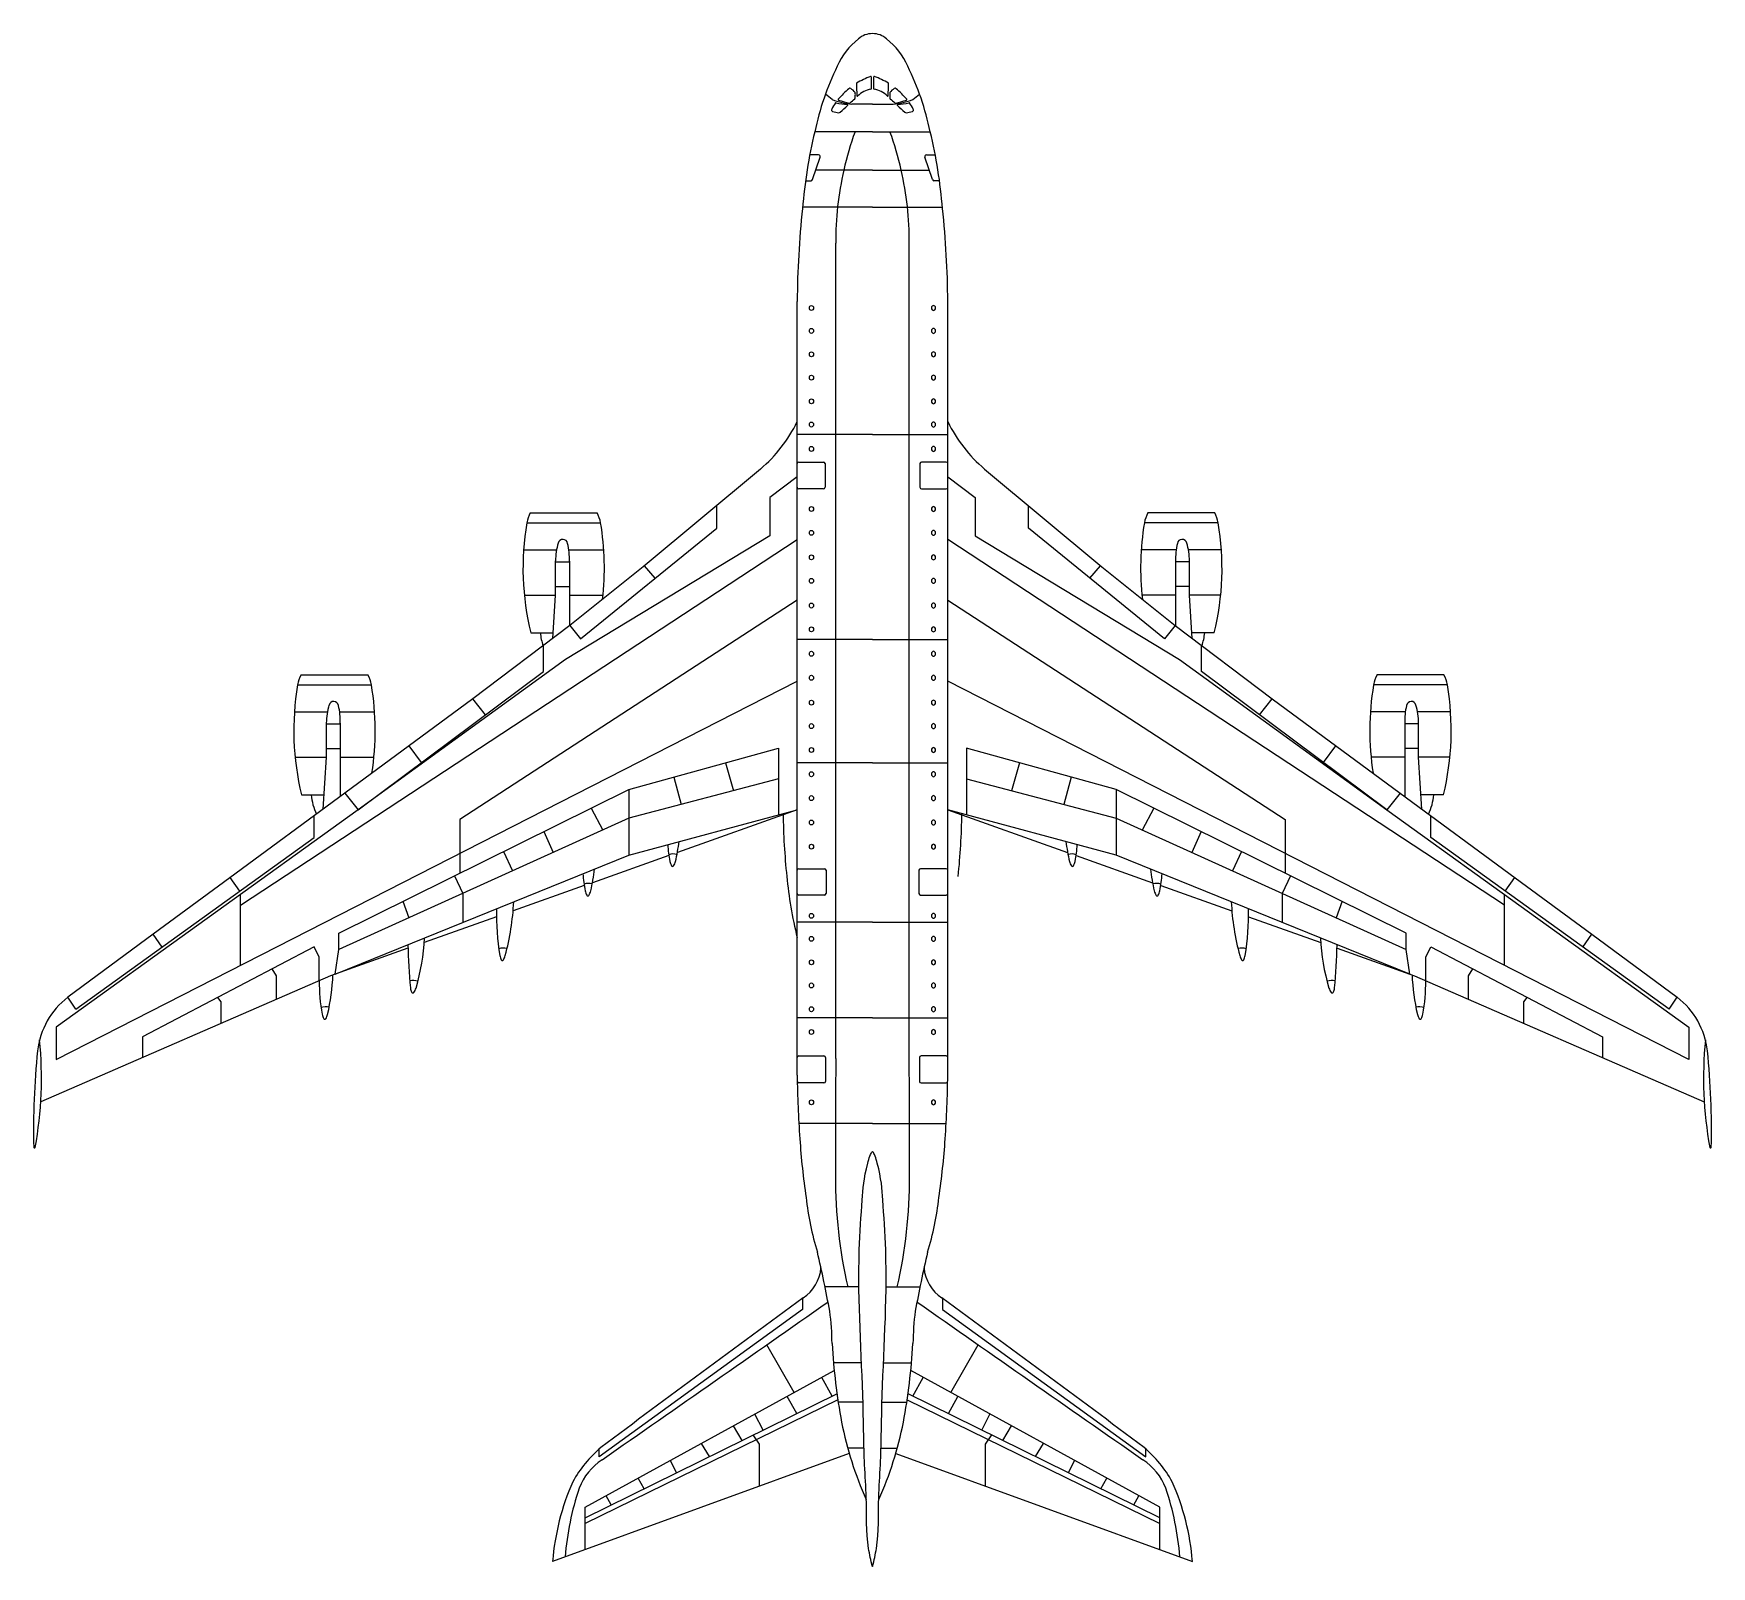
# Model space of a CAD drawing. Header units: inches. Extents: x -22409501 to -22329594, y -23012337 to -22939362.
import ezdxf

# ---------------------------------------------------------------- set-up
doc = ezdxf.new("R2010")
doc.units = ezdxf.units.IN
doc.header["$MEASUREMENT"] = 0
doc.layers.add('freecads.com', color=7, linetype='Continuous')

msp = doc.modelspace()

# ---------------------------------------------------------------- linework, layer by layer
at = {"layer": 'freecads.com'}
for p, q in [((-22371473, -22942499), (-22371788, -22942247)), ((-22367622, -22942499), (-22367307, -22942247)), ((-22369548, -22942721), (-22370528, -22942721)), ((-22369548, -22942721), (-22369548, -22942721)), ((-22369548, -22942721), (-22368567, -22942721)), ((-22369548, -22942721), (-22369548, -22942721)), ((-22369548, -22944040), (-22372298, -22944040)), ((-22369548, -22944040), (-22366797, -22944040)), ((-22372113, -22945142), (-22372536, -22945142)), ((-22372404, -22946315), (-22372042, -22945242)), ((-22366692, -22946315), (-22367054, -22945242)), ((-22366982, -22945142), (-22366559, -22945142)), ((-22369548, -22945862), (-22372251, -22945862)), ((-22369548, -22945862), (-22366844, -22945862)), ((-22372738, -22946366), (-22372476, -22946366)), ((-22366357, -22946366), (-22366620, -22946366)), ((-22369548, -22947632), (-22372877, -22947632)), ((-22369548, -22947632), (-22366218, -22947632)), ((-22371293, -22988152), (-22371293, -22949343)), ((-22367802, -22988152), (-22367802, -22949343)), ((-22373134, -22988955), (-22373134, -22952122)), ((-22365961, -22988955), (-22365961, -22952122)), ((-22369548, -22958445), (-22373134, -22958445)), ((-22369548, -22958445), (-22365961, -22958445)), ((-22373058, -22959761), (-22371882, -22959761)), ((-22371806, -22959837), (-22371806, -22960960)), ((-22367289, -22959837), (-22367289, -22960960)), ((-22366037, -22959761), (-22367213, -22959761)), ((-22374886, -22960092), (-22380464, -22964753)), ((-22373134, -22960471), (-22374433, -22961456)), ((-22365961, -22960471), (-22364662, -22961456)), ((-22364209, -22960092), (-22358631, -22964753)), ((-22374433, -22961456), (-22374433, -22963280)), ((-22371882, -22961036), (-22373058, -22961036)), ((-22367213, -22961036), (-22366037, -22961036)), ((-22364662, -22961456), (-22364662, -22963280)), ((-22385847, -22962178), (-22382645, -22962178)), ((-22376969, -22962909), (-22376969, -22961832)), ((-22362126, -22962909), (-22362126, -22961832)), ((-22353248, -22962178), (-22356450, -22962178)), ((-22386012, -22962655), (-22382497, -22962655)), ((-22383460, -22968171), (-22376969, -22962909)), ((-22355635, -22968171), (-22362126, -22962909)), ((-22353083, -22962655), (-22356599, -22962655)), ((-22399645, -22980860), (-22373134, -22963447)), ((-22374433, -22963280), (-22384171, -22969168)), ((-22339451, -22980860), (-22365961, -22963447)), ((-22364662, -22963280), (-22354924, -22969168)), ((-22386164, -22963942), (-22384595, -22963942)), ((-22384644, -22966102), (-22384644, -22964465)), ((-22384644, -22964510), (-22383984, -22964510)), ((-22384009, -22963942), (-22382345, -22963942)), ((-22383984, -22964481), (-22383984, -22967561)), ((-22379904, -22965289), (-22380398, -22964697)), ((-22359191, -22965289), (-22358697, -22964697)), ((-22355086, -22963942), (-22356750, -22963942)), ((-22355111, -22964481), (-22355111, -22967561)), ((-22354451, -22964510), (-22355111, -22964510)), ((-22352932, -22963942), (-22354500, -22963942)), ((-22354451, -22966102), (-22354451, -22964465)), ((-22380464, -22964753), (-22383967, -22967549)), ((-22358631, -22964753), (-22355128, -22967549)), ((-22386130, -22966102), (-22384644, -22966102)), ((-22384774, -22968158), (-22384644, -22966102)), ((-22384644, -22965686), (-22383984, -22965686)), ((-22383984, -22966102), (-22382378, -22966102)), ((-22355111, -22966102), (-22356717, -22966102)), ((-22354451, -22965686), (-22355111, -22965686)), ((-22354321, -22968158), (-22354451, -22966102)), ((-22352965, -22966102), (-22354451, -22966102)), ((-22373134, -22966336), (-22389199, -22976779)), ((-22365961, -22966336), (-22349897, -22976779)), ((-22383967, -22967549), (-22388581, -22971034)), ((-22385824, -22967895), (-22384757, -22967895)), ((-22383967, -22967549), (-22383460, -22968171)), ((-22355128, -22967549), (-22355635, -22968171)), ((-22355128, -22967549), (-22350514, -22971034)), ((-22353271, -22967895), (-22354338, -22967895)), ((-22385216, -22969731), (-22385216, -22968492)), ((-22369548, -22968216), (-22373134, -22968216)), ((-22369548, -22968216), (-22365961, -22968216)), ((-22353880, -22969731), (-22353880, -22968492)), ((-22384171, -22969168), (-22394047, -22976320)), ((-22354924, -22969168), (-22345048, -22976320)), ((-22408422, -22988201), (-22373134, -22970197)), ((-22396762, -22969893), (-22393560, -22969893)), ((-22394047, -22976320), (-22385216, -22969731)), ((-22330673, -22988201), (-22365961, -22970197)), ((-22345048, -22976320), (-22353880, -22969731)), ((-22342333, -22969893), (-22345536, -22969893)), ((-22396926, -22970371), (-22393411, -22970371)), ((-22388581, -22971034), (-22394673, -22975518)), ((-22387976, -22971791), (-22388581, -22971034)), ((-22351119, -22971791), (-22350514, -22971034)), ((-22350514, -22971034), (-22344422, -22975518)), ((-22342169, -22970371), (-22345684, -22970371)), ((-22397078, -22971658), (-22395510, -22971658)), ((-22394924, -22971658), (-22393259, -22971658)), ((-22344172, -22971658), (-22345836, -22971658)), ((-22342017, -22971658), (-22343586, -22971658)), ((-22395558, -22973818), (-22395558, -22972181)), ((-22395558, -22972226), (-22394898, -22972226)), ((-22394898, -22972197), (-22394898, -22975684)), ((-22344197, -22972197), (-22344197, -22975684)), ((-22343537, -22972226), (-22344197, -22972226)), ((-22343537, -22973818), (-22343537, -22972181)), ((-22395558, -22973402), (-22394898, -22973402)), ((-22391025, -22974065), (-22391613, -22973266)), ((-22381150, -22975351), (-22374021, -22973379)), ((-22374021, -22973379), (-22374021, -22976559)), ((-22357945, -22975351), (-22365074, -22973379)), ((-22365074, -22973379), (-22365074, -22976559)), ((-22348070, -22974065), (-22347482, -22973266)), ((-22343537, -22973402), (-22344197, -22973402)), ((-22397044, -22973818), (-22395558, -22973818)), ((-22395714, -22976284), (-22395558, -22973818)), ((-22394898, -22973818), (-22393293, -22973818)), ((-22376550, -22974078), (-22376161, -22975406)), ((-22369548, -22974087), (-22373134, -22974087)), ((-22369548, -22974087), (-22365961, -22974087)), ((-22362545, -22974078), (-22362934, -22975406)), ((-22344197, -22973818), (-22345802, -22973818)), ((-22343381, -22976284), (-22343537, -22973818)), ((-22342051, -22973818), (-22343537, -22973818)), ((-22374021, -22974842), (-22381150, -22976722)), ((-22379003, -22974757), (-22378658, -22976065)), ((-22365074, -22974842), (-22357945, -22976722)), ((-22360093, -22974757), (-22360438, -22976065)), ((-22394673, -22975518), (-22400155, -22979553)), ((-22396739, -22975611), (-22395671, -22975611)), ((-22394965, -22982182), (-22381150, -22975351)), ((-22394673, -22975518), (-22394047, -22976320)), ((-22381150, -22975351), (-22381150, -22978476)), ((-22357945, -22975351), (-22357945, -22978476)), ((-22344130, -22982182), (-22357945, -22975351)), ((-22344422, -22975518), (-22345048, -22976320)), ((-22344422, -22975518), (-22338940, -22979553)), ((-22342356, -22975611), (-22343424, -22975611)), ((-22394047, -22976320), (-22408422, -22986662)), ((-22396135, -22977639), (-22396135, -22976594)), ((-22382951, -22976241), (-22382393, -22977284)), ((-22381150, -22978476), (-22373134, -22976320)), ((-22373134, -22976320), (-22378841, -22978349)), ((-22357945, -22978476), (-22365961, -22976320)), ((-22365961, -22976320), (-22360254, -22978349)), ((-22356144, -22976241), (-22356702, -22977284)), ((-22345048, -22976320), (-22330673, -22986662)), ((-22342960, -22977639), (-22342960, -22976594)), ((-22381150, -22976722), (-22394965, -22982969)), ((-22389199, -22976779), (-22389199, -22979331)), ((-22385205, -22977356), (-22384755, -22978352)), ((-22357945, -22976722), (-22344130, -22982969)), ((-22353890, -22977356), (-22354341, -22978352)), ((-22349897, -22976779), (-22349897, -22979331)), ((-22407490, -22985802), (-22396135, -22977639)), ((-22331605, -22985802), (-22342960, -22977639)), ((-22395138, -22984141), (-22381150, -22978476)), ((-22387114, -22978300), (-22386694, -22979229)), ((-22379242, -22978491), (-22382883, -22979785)), ((-22359853, -22978491), (-22356212, -22979785)), ((-22343957, -22984141), (-22357945, -22978476)), ((-22351981, -22978300), (-22352401, -22979229)), ((-22400155, -22979553), (-22403800, -22982236)), ((-22399675, -22980183), (-22400144, -22979545)), ((-22389447, -22979453), (-22389064, -22980301)), ((-22373058, -22979121), (-22371834, -22979121)), ((-22371758, -22979197), (-22371758, -22980297)), ((-22367337, -22979197), (-22367337, -22980297)), ((-22366037, -22979121), (-22367262, -22979121)), ((-22349648, -22979453), (-22350031, -22980301)), ((-22339420, -22980183), (-22338951, -22979545)), ((-22338940, -22979553), (-22335295, -22982236)), ((-22399645, -22983723), (-22399645, -22980347)), ((-22391912, -22980672), (-22391629, -22981460)), ((-22389064, -22980301), (-22389064, -22981681)), ((-22383273, -22979924), (-22386663, -22981129)), ((-22371834, -22980373), (-22373058, -22980373)), ((-22367262, -22980373), (-22366037, -22980373)), ((-22355822, -22979924), (-22352433, -22981129)), ((-22350031, -22980301), (-22350031, -22981681)), ((-22347183, -22980672), (-22347466, -22981460)), ((-22339451, -22983723), (-22339451, -22980347)), ((-22387460, -22981412), (-22390896, -22982633)), ((-22351635, -22981412), (-22348199, -22982633)), ((-22403800, -22982236), (-22407868, -22985236)), ((-22403384, -22982850), (-22403800, -22982236)), ((-22394965, -22982969), (-22394965, -22982182)), ((-22369548, -22981668), (-22373134, -22981668)), ((-22369548, -22981668), (-22365961, -22981668)), ((-22344130, -22982969), (-22344130, -22982182)), ((-22335711, -22982850), (-22335295, -22982236)), ((-22335295, -22982236), (-22331227, -22985236)), ((-22396135, -22982840), (-22404310, -22987117)), ((-22395892, -22983331), (-22396135, -22982840)), ((-22391671, -22982909), (-22395353, -22984217)), ((-22395138, -22984141), (-22394965, -22982969)), ((-22347424, -22982909), (-22343743, -22984217)), ((-22343957, -22984141), (-22344130, -22982969)), ((-22343203, -22983331), (-22342960, -22982840)), ((-22342960, -22982840), (-22334785, -22987117)), ((-22395892, -22984452), (-22395892, -22983331)), ((-22343203, -22984452), (-22343203, -22983331)), ((-22395353, -22984217), (-22409161, -22990219)), ((-22397928, -22984226), (-22398141, -22983890)), ((-22397928, -22985337), (-22397928, -22984226)), ((-22343743, -22984217), (-22329935, -22990219)), ((-22341167, -22984226), (-22340954, -22983890)), ((-22341167, -22985337), (-22341167, -22984226)), ((-22407490, -22985802), (-22407868, -22985236)), ((-22400559, -22985459), (-22400731, -22985244)), ((-22400559, -22986480), (-22400559, -22985459)), ((-22338536, -22985459), (-22338364, -22985244)), ((-22338536, -22986480), (-22338536, -22985459)), ((-22331605, -22985802), (-22331227, -22985236)), ((-22369548, -22986212), (-22373134, -22986212)), ((-22369548, -22986212), (-22365961, -22986212)), ((-22408422, -22986662), (-22408422, -22988201)), ((-22330673, -22986662), (-22330673, -22988201)), ((-22404310, -22987117), (-22404310, -22988110)), ((-22334785, -22987117), (-22334785, -22988110)), ((-22373058, -22988031), (-22371861, -22988031)), ((-22371785, -22988107), (-22371785, -22989243)), ((-22367310, -22988107), (-22367310, -22989243)), ((-22366037, -22988031), (-22367234, -22988031)), ((-22371861, -22989319), (-22373053, -22989319)), ((-22367234, -22989319), (-22366043, -22989319)), ((-22369548, -22991257), (-22373055, -22991257)), ((-22369548, -22991257), (-22366040, -22991257)), ((-22370193, -22999025), (-22371810, -22999025)), ((-22368902, -22999025), (-22367285, -22999025)), ((-22372889, -22999577), (-22372889, -23000110)), ((-22366206, -22999577), (-22366206, -23000110)), ((-22372889, -23000110), (-22382565, -23007114)), ((-22366206, -23000110), (-22356530, -23007114)), ((-22373284, -23004064), (-22374576, -23001780)), ((-22365811, -23004064), (-22364519, -23001780)), ((-22383232, -23009522), (-22371371, -23003015)), ((-22370071, -23002644), (-22371407, -23002644)), ((-22369024, -23002644), (-22367689, -23002644)), ((-22355863, -23009522), (-22367724, -23003015)), ((-22371475, -23004232), (-22371964, -23003340)), ((-22367620, -23004232), (-22367131, -23003340)), ((-22383232, -23010024), (-22371239, -23004116)), ((-22371197, -23004406), (-22383232, -23010295)), ((-22373159, -23005062), (-22373609, -23004242)), ((-22370000, -23004524), (-22371180, -23004524)), ((-22369095, -23004524), (-22367915, -23004524)), ((-22367898, -23004406), (-22355863, -23010295)), ((-22355863, -23010024), (-22367856, -23004116)), ((-22365936, -23005062), (-22365487, -23004242)), ((-22374755, -23005848), (-22375144, -23005084)), ((-22364340, -23005848), (-22363952, -23005084)), ((-22375753, -23006339), (-22376165, -23005645)), ((-22374934, -23006522), (-22375224, -23006079)), ((-22364161, -23006522), (-22363871, -23006079)), ((-22363342, -23006339), (-22362930, -23005645)), ((-22370658, -23006957), (-22384783, -23012098)), ((-22382565, -23007114), (-22382565, -23006744)), ((-22377307, -23007105), (-22377691, -23006482)), ((-22374934, -23008514), (-22374934, -23006522)), ((-22369951, -23006705), (-22370730, -23006705)), ((-22369144, -23006705), (-22368365, -23006705)), ((-22368437, -23006957), (-22354312, -23012098)), ((-22364161, -23008514), (-22364161, -23006522)), ((-22361788, -23007105), (-22361404, -23006482)), ((-22356530, -23007114), (-22356530, -23006744)), ((-22378875, -23007878), (-22379169, -23007293)), ((-22360220, -23007878), (-22359926, -23007293)), ((-22380423, -23008641), (-22380702, -23008133)), ((-22358672, -23008641), (-22358394, -23008133)), ((-22381988, -23009411), (-22382229, -23008971)), ((-22357107, -23009411), (-22356866, -23008971)), ((-22383232, -23011534), (-22383232, -23009522)), ((-22355863, -23011534), (-22355863, -23009522))]:
    msp.add_line(p, q, dxfattribs=at)
for centre, radius, start, end in [((-22368122, -22942290), 3396, 128.10782, 156.10082), ((-22369542, -22940382), 1020, 90.32278, 131.48479), ((-22369553, -22940382), 1020, 48.51521, 89.67722), ((-22370973, -22942290), 3396, 23.89918, 51.89218), ((-22358962, -22946863), 13632, 154.12252, 168.03156), ((-22368535, -22944606), 3382, 109.01597, 121.53887), ((-22369630, -22941429), 21.8, 0.2621, 109.01597), ((-22219726, -22940743), 149884, 180.2621, 180.4756), ((-22519369, -22940743), 149884, 359.5244, 359.7379), ((-22369465, -22941429), 21.8, 70.98403, 179.7379), ((-22370560, -22944606), 3382, 58.46113, 70.98403), ((-22380133, -22946863), 13632, 11.96844, 25.87748), ((-22368535, -22944606), 3382, 129.20067, 141.30961), ((-22370625, -22942044), 75.9, 59.84138, 129.20067), ((-22370910, -22942535), 644, 34.5914, 59.84138), ((-22370442, -22942213), 75.9, 1.98225, 34.5914), ((-22371939, -22942264), 1574, 354.36228, 1.98225), ((-22370293, -22941742), 21.8, 121.53887, 181.30616), ((-22351359, -22941310), 18960, 181.30616, 183.05233), ((-22370271, -22942319), 21.8, 183.05233, 313.27186), ((-22369422, -22943178), 1186, 99.74297, 134.78307), ((-22369626, -22941988), 21.8, 279.74297, 0.4756), ((-22369469, -22941988), 21.8, 179.5244, 260.25703), ((-22369673, -22943178), 1186, 45.21693, 80.25703), ((-22368824, -22942319), 21.8, 226.72814, 356.94767), ((-22387736, -22941310), 18960, 356.94767, 358.69384), ((-22368802, -22941742), 21.8, 358.69384, 58.46113), ((-22367156, -22942264), 1574, 178.01775, 185.63772), ((-22368653, -22942213), 75.9, 145.4086, 178.01775), ((-22368185, -22942535), 644, 120.15862, 145.4086), ((-22368470, -22942044), 75.9, 50.79933, 120.15862), ((-22370560, -22944606), 3382, 38.69039, 50.79933), ((-22371424, -22942998), 75.9, 150.89318, 252.64439), ((-22368535, -22944606), 3382, 144.9088, 150.89318), ((-22370196, -22939194), 3543, 248.87738, 264.6242), ((-22371006, -22941663), 1474, 252.64439, 264.49347), ((-22371285, -22942674), 21.8, 75.92401, 144.9088), ((-22370404, -22939162), 3599, 255.92401, 264.52707), ((-22371158, -22942505), 21.8, 141.30961, 251.14817), ((-22369733, -22938332), 4431, 251.14817, 258.32878), ((-22371141, -22943055), 75.9, 264.49347, 312.64802), ((-22441943, -22866187), 104583, 312.64802, 312.91288), ((-22370749, -22942766), 21.8, 312.91288, 84.52707), ((-22370625, -22942651), 21.8, 258.32878, 313.00585), ((-22441943, -22866187), 104583, 313.00585, 313.166), ((-22370449, -22942412), 75.9, 313.166, 354.36228), ((-22368647, -22942412), 75.9, 185.63772, 226.834), ((-22297152, -22866187), 104583, 226.834, 226.99415), ((-22368899, -22939194), 3543, 275.3758, 291.12262), ((-22368470, -22942651), 21.8, 226.99415, 281.67122), ((-22369362, -22938332), 4431, 281.67122, 288.85183), ((-22368346, -22942766), 21.8, 95.47293, 227.08712), ((-22297152, -22866187), 104583, 227.08712, 227.35198), ((-22368691, -22939162), 3599, 275.47293, 284.07599), ((-22367954, -22943055), 75.9, 227.35198, 275.50653), ((-22368089, -22941663), 1474, 275.50653, 287.35561), ((-22367937, -22942505), 21.8, 288.85183, 38.69039), ((-22367811, -22942674), 21.8, 35.0912, 104.07599), ((-22370560, -22944606), 3382, 29.10682, 35.0912), ((-22367672, -22942998), 75.9, 287.35561, 29.10682), ((-22349397, -22949578), 23561, 166.39821, 175.40746), ((-22359105, -22948327), 12061, 159.1795, 168.20331), ((-22379990, -22948327), 12061, 11.79669, 20.8205), ((-22389698, -22949578), 23561, 4.59254, 13.60179), ((-22372113, -22945217), 75.9, 341.35374, 90), ((-22366982, -22945217), 75.9, 90, 198.64626), ((-22372476, -22946290), 75.9, 270, 341.35374), ((-22356844, -22949167), 14450, 166.77797, 180.70093), ((-22382251, -22949167), 14450, 359.29907, 13.22203), ((-22366620, -22946290), 75.9, 198.64626, 270), ((-22328668, -22952430), 44467, 173.88275, 179.60411), ((-22410427, -22952430), 44467, 0.39589, 6.11725), ((-22379262, -22954886), 6801, 310.04744, 334.29344), ((-22359833, -22954886), 6801, 205.70656, 229.95256), ((-22373058, -22959837), 75.9, 90, 180), ((-22371882, -22959837), 75.9, 360, 90), ((-22367213, -22959837), 75.9, 90, 180), ((-22366037, -22959837), 75.9, 360, 90), ((-22373058, -22960960), 75.9, 180, 270), ((-22371882, -22960960), 75.9, 270, 0), ((-22367213, -22960960), 75.9, 180, 270), ((-22366037, -22960960), 75.9, 270, 0), ((-22384456, -22962923), 1578, 151.7978, 170.21758), ((-22384052, -22962923), 1578, 9.78242, 28.2022), ((-22355043, -22962923), 1578, 151.7978, 170.21758), ((-22354639, -22962923), 1578, 9.78242, 28.2022), ((-22373191, -22964820), 13002, 170.41569, 193.68055), ((-22395317, -22964820), 13002, 353.47705, 9.58431), ((-22343778, -22964820), 13002, 170.41569, 186.52295), ((-22365904, -22964820), 13002, 346.31945, 9.58431), ((-22381639, -22964482), 3005, 163.24518, 179.68073), ((-22384296, -22963669), 227, 8.27579, 166.50179), ((-22386815, -22964345), 2835, 357.26033, 14.49588), ((-22352280, -22964345), 2835, 165.50412, 182.73967), ((-22354800, -22963669), 227, 13.49821, 171.72421), ((-22357456, -22964482), 3005, 0.31927, 16.75482), ((-22382665, -22967629), 2716, 185.56846, 198.8579), ((-22356430, -22967629), 2716, 341.1421, 354.43154), ((-22395371, -22970639), 1578, 151.7978, 170.21758), ((-22394966, -22970639), 1578, 9.78242, 28.2022), ((-22344129, -22970639), 1578, 151.7978, 170.21758), ((-22343725, -22970639), 1578, 9.78242, 28.2022), ((-22384106, -22972536), 13002, 170.41569, 193.68055), ((-22406231, -22972536), 13002, 350.98295, 9.58431), ((-22332864, -22972536), 13002, 170.41569, 189.01705), ((-22354990, -22972536), 13002, 346.31945, 9.58431), ((-22392554, -22972198), 3005, 163.24518, 179.68073), ((-22395210, -22971384), 227, 8.27579, 166.50179), ((-22397729, -22972061), 2835, 357.26033, 14.49588), ((-22341366, -22972061), 2835, 165.50412, 182.73967), ((-22343885, -22971384), 227, 13.49821, 171.72421), ((-22346542, -22972198), 3005, 0.31927, 16.75482), ((-22393579, -22975345), 2716, 185.56846, 205.55684), ((-22345516, -22975345), 2716, 334.44316, 354.43154), ((-22340307, -22976024), 33503, 180.81608, 185.9312), ((-22398789, -22976024), 33503, 354.0688, 359.18392), ((-22371631, -22977342), 7697, 184.74835, 190.7003), ((-22388616, -22976510), 9946, 346.81734, 352.35647), ((-22350480, -22976510), 9946, 187.64353, 193.18266), ((-22367464, -22977342), 7697, 349.2997, 355.25165), ((-22379036, -22979111), 692, 75.24435, 107.82295), ((-22378354, -22978592), 859, 192.03599, 207.11929), ((-22379070, -22978958), 55.1, 207.24072, 270), ((-22379067, -22978958), 55.1, 266.84167, 329.60095), ((-22379761, -22978553), 859, 329.72239, 344.80568), ((-22360060, -22979111), 692, 72.17705, 104.75565), ((-22359334, -22978553), 859, 195.19432, 210.27761), ((-22360029, -22978958), 55.1, 210.39905, 273.15833), ((-22360025, -22978958), 55.1, 270, 332.75928), ((-22360741, -22978592), 859, 332.88071, 347.96401), ((-22375666, -22978745), 7697, 184.60196, 190.7003), ((-22383071, -22980514), 692, 75.24435, 107.82295), ((-22392651, -22977913), 9946, 346.81734, 352.93388), ((-22353374, -22977531), 20350, 185.513, 193.82995), ((-22373058, -22979197), 75.9, 90, 180), ((-22371834, -22979197), 75.9, 0, 90), ((-22367262, -22979197), 75.9, 90, 180), ((-22366037, -22979197), 75.9, 0, 90), ((-22346444, -22977913), 9946, 187.06612, 193.18266), ((-22356024, -22980514), 692, 72.17705, 104.75565), ((-22363429, -22978745), 7697, 349.2997, 355.39804), ((-22382390, -22979995), 859, 192.03599, 207.11929), ((-22383105, -22980361), 55.1, 207.24072, 270), ((-22383102, -22980361), 55.1, 266.84167, 329.60095), ((-22383797, -22979956), 859, 329.72239, 344.80568), ((-22373058, -22980297), 75.9, 180, 270), ((-22371834, -22980297), 75.9, 270, 0), ((-22367262, -22980297), 75.9, 180, 270), ((-22366037, -22980297), 75.9, 270, 0), ((-22355299, -22979956), 859, 195.19432, 210.27761), ((-22355993, -22980361), 55.1, 210.39905, 273.15833), ((-22355990, -22980361), 55.1, 270, 332.75928), ((-22356705, -22979995), 859, 332.88071, 347.96401), ((-22373989, -22981166), 13473, 179.43094, 188.89855), ((-22398405, -22980154), 11782, 344.72941, 357.35813), ((-22340691, -22980154), 11782, 182.64187, 195.27059), ((-22365106, -22981166), 13473, 351.10145, 0.56906), ((-22325148, -22979835), 66594, 182.50026, 184.27292), ((-22400658, -22982003), 9782, 343.35636, 357.56989), ((-22387142, -22983590), 692, 74.12921, 107.21349), ((-22351953, -22983590), 692, 72.78651, 105.87079), ((-22338438, -22982003), 9782, 182.43011, 196.64364), ((-22413947, -22979835), 66594, 355.72708, 357.49974), ((-22386460, -22983071), 859, 192.03599, 207.11929), ((-22387176, -22983437), 55.1, 207.24072, 270), ((-22387173, -22983437), 55.1, 266.84167, 329.60095), ((-22387867, -22983032), 859, 329.72239, 344.80568), ((-22351228, -22983032), 859, 195.19432, 210.27761), ((-22351922, -22983437), 55.1, 210.39905, 273.15833), ((-22351919, -22983437), 55.1, 270, 332.75928), ((-22352635, -22983071), 859, 332.88071, 347.96401), ((-22388197, -22984620), 7697, 178.74791, 190.7003), ((-22405181, -22983788), 9946, 346.81734, 357.75074), ((-22391404, -22985134), 692, 72.28249, 104.87429), ((-22347692, -22985134), 692, 75.12571, 107.71751), ((-22333914, -22983788), 9946, 182.24926, 193.18266), ((-22350898, -22984620), 7697, 349.2997, 1.25209), ((-22405552, -22988235), 3789, 127.68286, 173.32581), ((-22390903, -22984693), 662, 189.02865, 208.26635), ((-22391438, -22984981), 55.1, 207.24072, 270), ((-22391437, -22984972), 64.4, 269.16593, 323.22461), ((-22392136, -22984519), 897, 326.78871, 341.39508), ((-22346960, -22984519), 897, 198.60492, 213.21129), ((-22347659, -22984972), 64.4, 216.77539, 270.83407), ((-22347658, -22984981), 55.1, 270, 332.75928), ((-22348192, -22984693), 662, 331.73365, 350.97135), ((-22333543, -22988235), 3789, 6.67419, 52.31714), ((-22395601, -22986389), 692, 75.24435, 107.82295), ((-22394920, -22985870), 859, 192.03599, 207.11929), ((-22395636, -22986236), 55.1, 207.24072, 270), ((-22395632, -22986236), 55.1, 266.84167, 329.60095), ((-22396327, -22985831), 859, 329.72239, 344.80568), ((-22343494, -22986389), 692, 72.17705, 104.75565), ((-22342768, -22985831), 859, 195.19432, 210.27761), ((-22343463, -22986236), 55.1, 210.39905, 273.15833), ((-22343460, -22986236), 55.1, 270, 332.75928), ((-22344175, -22985870), 859, 332.88071, 347.96401), ((-22372308, -22991517), 37194, 174.25563, 181.34879), ((-22427682, -22989085), 18557, 349.73107, 5.61722), ((-22311413, -22989085), 18557, 174.38278, 190.26893), ((-22366787, -22991517), 37194, 358.65121, 5.74437), ((-22373058, -22988107), 76.5, 90.19123, 179.80813), ((-22371861, -22988107), 75.9, 0, 90), ((-21934185, -22992512), 437130, 179.42843, 180.16457), ((-22804910, -22992512), 437130, 359.83543, 0.57157), ((-22367234, -22988107), 75.9, 90, 180), ((-22366037, -22988107), 76.5, 0.19187, 89.80877), ((-22318461, -22988223), 54678, 180.76655, 183.93291), ((-22373052, -22989241), 77.8, 181.70054, 269.41319), ((-22371861, -22989243), 75.9, 270, 0), ((-22367234, -22989243), 75.9, 180, 270), ((-22420635, -22988223), 54678, 356.06709, 359.23345), ((-22366043, -22989241), 77.8, 270.58681, 358.29946), ((-22409457, -22992380), 36.5, 201.34187, 338.80463), ((-22335270, -22989369), 37830, 183.94831, 188.21055), ((-22403825, -22989369), 37830, 351.78945, 356.05169), ((-22329638, -22992380), 36.5, 201.19537, 338.65813), ((-22348045, -22993847), 23268, 179.80431, 192.8581), ((-22391050, -22993847), 23268, 347.1419, 0.19569), ((-22359016, -22993266), 13779, 186.27016, 197.35538), ((-22380079, -22993266), 13779, 342.64462, 353.72984), ((-22451591, -23015447), 81453, 10.79766, 12.81754), ((-22287504, -23015447), 81453, 167.18246, 169.20234), ((-22373893, -22997962), 1899, 303.09594, 355.14174), ((-22365202, -22997962), 1899, 184.85826, 236.90406), ((-21450715, -24256421), 1558866, 126.266819, 126.706983), ((-25040982, -19189523), 4652206, 304.852172, 305.013842), ((-19698113, -19189523), 4652206, 234.986158, 235.147828), ((-23288380, -24256421), 1558866, 53.293017, 53.733181), ((-22384294, -23001829), 12820, 0.46606, 7.35776), ((-22354801, -23001829), 12820, 172.64224, 179.53394), ((-22340983, -22999927), 30545, 183.37421, 190.46105), ((-22398112, -22999927), 30545, 349.53895, 356.62579), ((-22354659, -23002269), 16671, 191.07937, 204.39083), ((-22384436, -23002269), 16671, 335.60917, 348.92063), ((-22378580, -23011235), 6004, 130.57031, 150.80937), ((-22360516, -23011235), 6004, 29.19063, 49.42969), ((-22380907, -23009589), 2782, 123.13556, 159.49358), ((-22358188, -23009589), 2782, 20.50642, 56.86444), ((-22373157, -23013028), 11663, 156.12052, 175.42594), ((-22371321, -23012809), 12894, 161.01556, 175.86285), ((-22367774, -23012809), 12894, 4.13715, 18.98444), ((-22365938, -23013028), 11663, 4.57406, 23.87948), ((-22369548, -23012325), 11.5, 195.78285, 270), ((-22369548, -23012325), 11.5, 270, 344.21715)]:
    msp.add_arc(centre, radius, start, end, dxfattribs=at)
for centre in [(-22372454, -22952424), (-22372454, -22953518), (-22372454, -22954630), (-22372454, -22955741), (-22372454, -22956870), (-22372454, -22957976), (-22372454, -22959136), (-22372454, -22961997), (-22372454, -22963131), (-22372454, -22964299), (-22372454, -22965417), (-22372454, -22966593), (-22372454, -22967727), (-22372454, -22968887), (-22372454, -22970029), (-22372454, -22971213), (-22372454, -22972331), (-22372454, -22973467), (-22372454, -22974624), (-22372454, -22975760), (-22372454, -22976920), (-22372454, -22978069), (-22372454, -22981365), (-22372454, -22982460), (-22372454, -22983578), (-22372454, -22984677), (-22372454, -22985810), (-22372454, -22986897), (-22372454, -22990242)]:
    msp.add_ellipse(centre, major_axis=(0, 117), ratio=0.853091, dxfattribs=at)
at = {"layer": 'freecads.com', "extrusion": (0, 0, -1)}
for centre in [(-22366642, -22952424), (-22366642, -22953518), (-22366642, -22954630), (-22366642, -22955741), (-22366642, -22956870), (-22366642, -22957976), (-22366642, -22959136), (-22366642, -22961997), (-22366642, -22963131), (-22366642, -22964299), (-22366642, -22965417), (-22366642, -22966593), (-22366642, -22967727), (-22366642, -22968887), (-22366642, -22970029), (-22366642, -22971213), (-22366642, -22972331), (-22366642, -22973467), (-22366642, -22974624), (-22366642, -22975760), (-22366642, -22976920), (-22366642, -22978069), (-22366642, -22981365), (-22366642, -22982460), (-22366642, -22983578), (-22366642, -22984677), (-22366642, -22985810), (-22366642, -22986897), (-22366642, -22990242)]:
    msp.add_ellipse(centre, major_axis=(0, 117), ratio=0.853091, dxfattribs=at)
at = {"layer": 'freecads.com'}
for points in [[(-22369559, -23012328), (-22369624, -23012046), (-22369872, -23010975), (-22369801, -23009342), (-22369965, -23007063), (-22369984, -23003115), (-22370324, -22999036), (-22370047, -22994988), (-22369962, -22993730), (-22369626, -22992626), (-22369553, -22992591), (-22369548, -22992588)], [(-22369537, -23012328), (-22369471, -23012046), (-22369223, -23010975), (-22369294, -23009342), (-22369130, -23007063), (-22369111, -23003115), (-22368771, -22999036), (-22369048, -22994988), (-22369133, -22993730), (-22369469, -22992626), (-22369542, -22992591), (-22369548, -22992588)]]:
    msp.add_open_spline(points, degree=3, knots=[0, 0, 0, 0, 866.829554, 3292.861048, 4849.501108, 7730.441236, 15081.954724, 17458.11002, 19252.303051, 19819.818734, 19868.076228, 19868.076228, 19868.076228, 19868.076228], dxfattribs=at)

doc.saveas('drawing.dxf')
